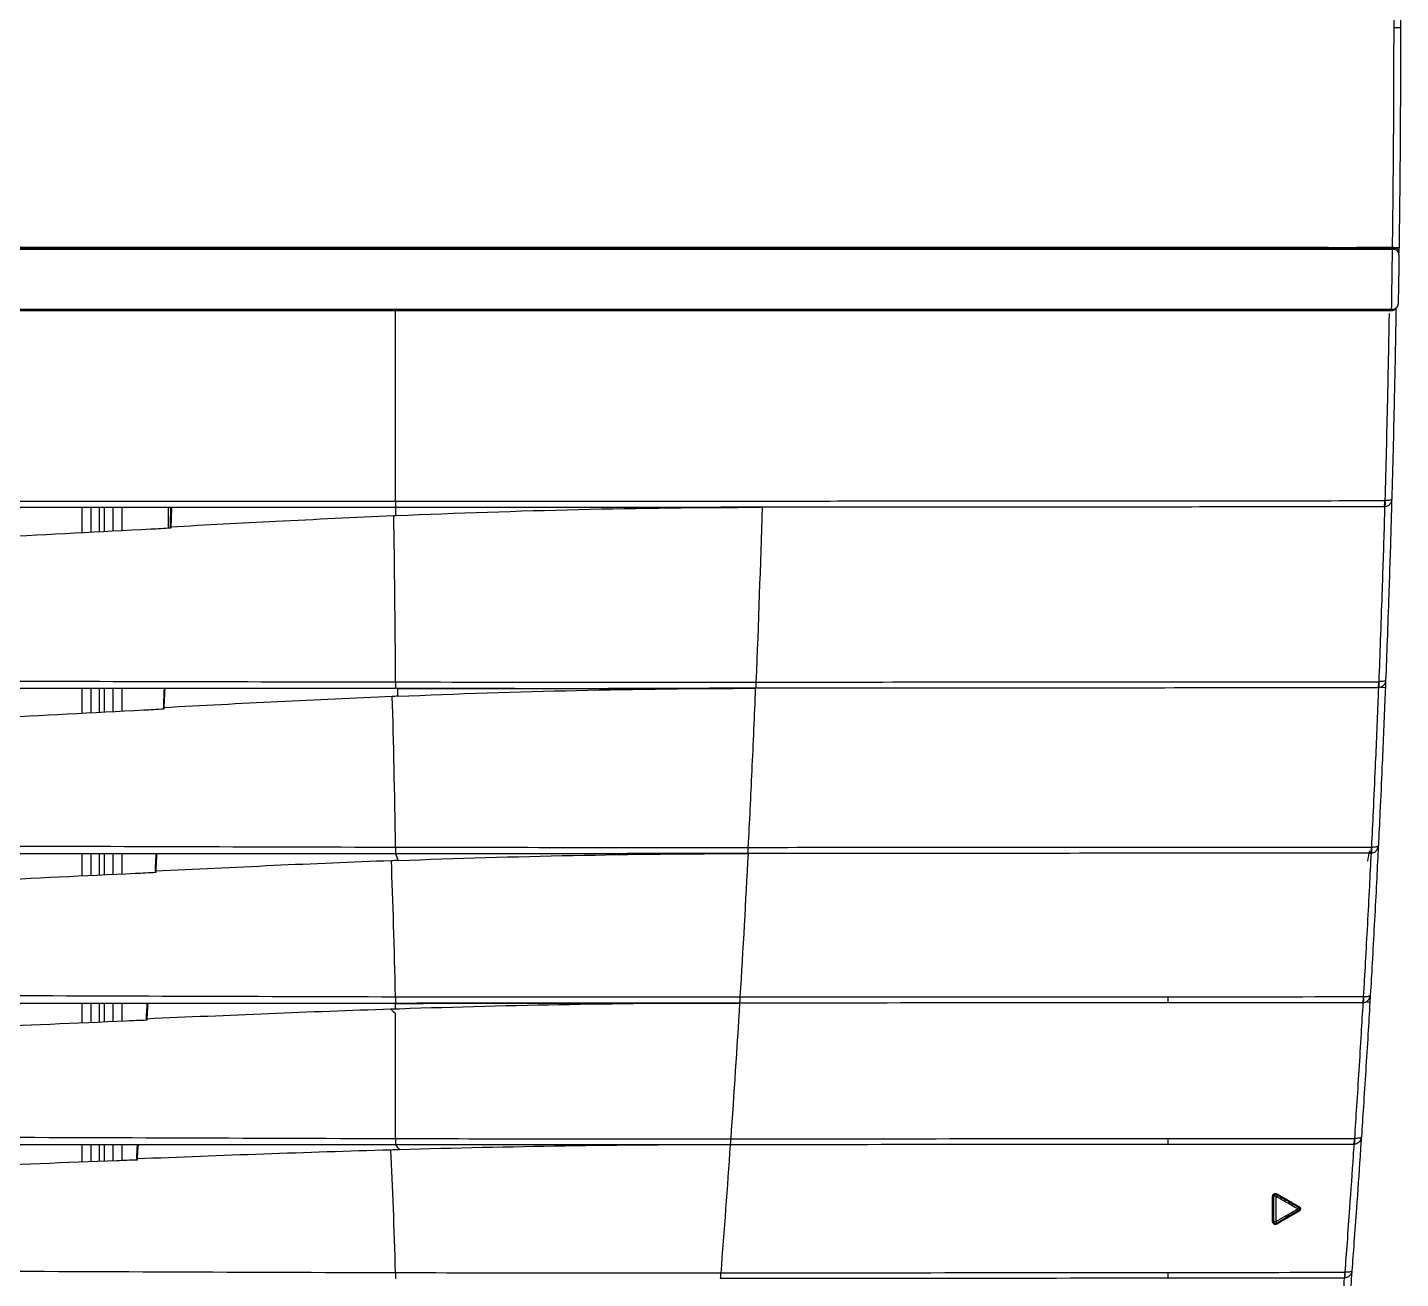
# Model space of a CAD drawing. Header units: millimetres. Extents: x 11242 to 497835, y 4200 to 105100.
# Drawn here: x 272468 to 272642.5, y 46086.5 to 46245.5 of the extents above; entities that cross this region are included whole.
import ezdxf

# ---------------------------------------------------------------- set-up
doc = ezdxf.new("R2010")
doc.units = ezdxf.units.MM
doc.header["$LTSCALE"] = 200
doc.layers.add('# LG-AIRCON', color=240, linetype='Continuous')
doc.layers.add('# 냉난방설비', color=4, linetype='Continuous')

# ---------------------------------------------------------------- blocks, each defined once
blk = doc.blocks.new('A$C7F214049')
at = {"layer": '# LG-AIRCON', "color": 0}
for p, q in [((992.45, 185.8), (992.45, 189)), ((993.57, 189), (993.57, 185.86)), ((994.68, 185.91), (994.68, 189)), ((995.28, 189), (995.28, 185.94)), ((996.39, 186), (996.39, 189)), ((997.5, 189), (997.5, 186.06)), ((1003.45, 186.36), (1003.45, 189)), ((1003.69, 187.15), (1003.71, 187.61)), ((992.45, 162.85), (992.45, 166)), ((993.57, 166), (993.57, 162.91)), ((994.68, 162.96), (994.68, 166)), ((995.28, 166), (995.28, 162.99)), ((996.39, 163.05), (996.39, 166)), ((997.5, 166), (997.5, 163.11)), ((1002.82, 164.63), (1002.79, 163.9)), ((1002.82, 164.54), (1002.8, 164.03)), ((992.45, 142.19), (992.45, 145)), ((993.57, 145), (993.57, 142.24)), ((994.68, 142.29), (994.68, 145)), ((995.28, 145), (995.28, 142.32)), ((996.39, 142.37), (996.39, 145)), ((997.5, 145), (997.5, 142.42)), ((992.45, 123.52), (992.45, 126)), ((993.57, 125.98), (993.57, 123.55)), ((994.68, 123.61), (994.68, 126)), ((995.28, 125.98), (995.28, 123.62)), ((996.39, 123.68), (996.39, 126)), ((997.5, 125.98), (997.5, 123.71)), ((1000.65, 125.13), (1000.61, 124.46)), ((1000.65, 125.03), (1000.62, 124.55)), ((992.45, 105.82), (992.45, 107.98)), ((993.57, 107.98), (993.57, 105.86)), ((994.68, 105.9), (994.68, 107.98)), ((995.28, 107.98), (995.28, 105.93)), ((996.39, 105.96), (996.39, 107.98)), ((997.5, 107.98), (997.5, 106))]:
    blk.add_line(p, q, dxfattribs=at)
for centre, start, end in [((1159.08, 221.8), 79.821, 90), ((1158.96, 214.2), 270, 280.0235)]:
    blk.add_arc(centre, 0.2, start, end, dxfattribs=at)
for centre, major_axis, ratio, start_param, end_param in [((1158.95, 221.8), (0, -0.2), 0.175267, 1.567138, 3.141593), ((1158.95, 222.08), (0.001, -0.2), 0.16971, 1.157049, 1.567157), ((1159.08, 221.8), (0, -0.2), 0.336285, 1.564715, 3.141593), ((1159.08, 221.8), (-0.035, -0.197), 0.332536, 1.624265, 3.159412), ((1158.83, 214.2), (0, -0.2), 0.173506, 0, 1.567164), ((1158.96, 214.2), (0, -0.2), 0.329321, 0, 1.564819), ((1158.96, 214.2), (0.035, -0.197), 0.323896, 6.276882, 7.790735), ((1157.88, 189.89), (0.001, -0.8), 0.169592, 6.283183, 7.842493), ((1157.91, 189.89), (-0.11, 0.792), 0.166611, 3.140872, 4.677823), ((1157.11, 166.89), (0.001, -0.8), 0.167952, 6.283183, 7.836029), ((1157.14, 166.89), (-0.1, 0.794), 0.164575, 3.140938, 4.673714), ((1156.18, 145.89), (0.001, -0.8), 0.16673, 6.283183, 7.826069), ((1156.21, 145.89), (-0.091, 0.795), 0.162642, 3.140994, 4.665722), ((1155.16, 126.88), (0.001, -0.8), 0.166002, 6.283183, 7.815063), ((1155.18, 126.89), (-0.084, 0.796), 0.161192, 3.141042, 4.656333), ((1154.03, 108.88), (0.001, -0.8), 0.163114, 6.283183, 7.801181), ((1154.05, 108.89), (-0.076, 0.796), 0.157588, 3.141097, 4.644478), ((1143.76, 101.5), (0.1, 0), 0.003787, 4.563179, 6.195918), ((1144.12, 101.48), (-0.217, -0.124), 0.984754, 3.666388, 5.75839), ((1144.12, 101.48), (-0.25, 0), 0.003712, 4.562801, 6.195918), ((1144.12, 101.48), (-0.125, -0.217), 0.127619, 1.648563, 3.053605), ((1144.28, 101.81), (-0.05, -0.0866), 0.126531, 4.792664, 6.19521), ((1146.9, 99.88), (-0.125, -0.217), 0.135854, 1.639537, 3.053507), ((1146.9, 99.88), (-0.125, 0.217), 0.127702, 3.229581, 4.629277), ((1146.9, 99.88), (0, -0.25), 0.985602, 0.541551, 2.600041), ((1147.11, 100.18), (-0.05, -0.0866), 0.134963, 4.783449, 6.195111), ((1147.12, 99.58), (0.05, -0.0866), 0.126706, 3.22957, 4.627168), ((1143.76, 98.25), (-0.1, 0), 0.022467, 3.229107, 4.860622), ((1144.12, 98.27), (-0.25, 0), 0.022167, 0.087341, 1.719412), ((1144.12, 98.27), (-0.217, 0.124), 0.98482, 0.526031, 2.615561), ((1144.12, 98.27), (0.125, -0.217), 0.117787, 0.08788, 1.477649), ((1144.28, 97.94), (0.05, -0.0866), 0.116557, 3.22946, 4.616907), ((1152.82, 91.88), (0.001, -0.8), 0.155307, 6.283184, 7.784761), ((1152.83, 91.88), (-0.064, 0.797), 0.149458, 3.141174, 4.631045)]:
    blk.add_ellipse(centre, major_axis=major_axis, ratio=ratio, start_param=start_param, end_param=end_param, dxfattribs=at)
for points, knots in [([(1159.17, 250), (1159.17, 281.75), (1158.44, 313.49), (1156.27, 361.05), (1155.37, 376.89), (1153.2, 408.53), (1151.92, 424.31), (1150.47, 440.03)], [0, 0, 0, 0, 0.5, 0.5, 0.75, 0.75, 1, 1, 1, 1]), ([(1151.35, 440), (1152.78, 424.29), (1154.04, 408.5), (1156.21, 376.87), (1157.11, 361.03), (1159.28, 313.48), (1160, 281.74), (1160, 250)], [0, 0, 0, 0, 0.25, 0.25, 0.5, 0.5, 1, 1, 1, 1]), ([(1158.98, 222.08), (1159.05, 226.73), (1159.09, 231.37), (1159.16, 240.68), (1159.17, 245.34), (1159.17, 250)], [0, 0, 0, 0, 0.499284, 0.499284, 1, 1, 1, 1]), ([(1160, 250), (1160, 245.34), (1159.98, 240.68), (1159.92, 231.34), (1159.88, 226.67), (1159.81, 222)], [0, 0, 0, 0, 0.499515, 0.499515, 1, 1, 1, 1]), ([(580, 222), (676.56, 222), (773.13, 222), (893.83, 222), (917.97, 222), (966.25, 222), (990.39, 222), (1038.62, 222), (1062.72, 222), (1098.83, 222), (1110.87, 222), (1128.91, 222), (1134.92, 222), (1146.94, 222), (1152.95, 222), (1158.95, 222)], [0, 0, 0, 0, 0.5, 0.5, 0.625, 0.625, 0.75, 0.75, 0.875, 0.875, 0.9375, 0.9375, 0.96875, 0.96875, 1, 1, 1, 1]), ([(580, 221.94), (676.62, 221.94), (773.24, 221.94), (894.01, 221.94), (918.17, 221.94), (966.48, 221.94), (990.64, 221.94), (1038.91, 221.94), (1063.04, 221.94), (1099.14, 221.94), (1111.16, 221.94), (1129.16, 221.94), (1135.15, 221.94), (1147.12, 221.94), (1153.11, 221.94), (1159.05, 221.94)], [0, 0, 0, 0, 0.5, 0.5, 0.625, 0.625, 0.75, 0.75, 0.875, 0.875, 0.9375, 0.9375, 0.96875, 0.96875, 1, 1, 1, 1]), ([(1158.98, 221.8), (1153.03, 221.8), (1147.05, 221.8), (1135.08, 221.8), (1129.09, 221.8), (1111.11, 221.8), (1099.1, 221.8), (1063.02, 221.8), (1038.89, 221.8), (990.61, 221.8), (966.46, 221.8), (918.15, 221.8), (894, 221.8), (773.23, 221.8), (676.61, 221.8), (580, 221.8)], [0, 0, 0, 0, 0.03125, 0.03125, 0.0625, 0.0625, 0.125, 0.125, 0.25, 0.25, 0.375, 0.375, 0.5, 0.5, 1, 1, 1, 1]), ([(924.79, 222.08), (944.36, 222.08), (963.93, 222.08), (1003.07, 222.08), (1022.63, 222.08), (1061.73, 222.09), (1081.25, 222.08), (1110.48, 222.08), (1120.21, 222.08), (1134.78, 222.08), (1139.63, 222.08), (1149.32, 222.07), (1154.16, 222.05), (1158.98, 222.08)], [0, 0, 0, 0, 0.25, 0.25, 0.5, 0.5, 0.75, 0.75, 0.875, 0.875, 0.9375, 0.9375, 1, 1, 1, 1]), ([(1158.97, 221.94), (1154.15, 221.91), (1149.31, 221.93), (1139.62, 221.94), (1134.77, 221.94), (1120.2, 221.94), (1110.47, 221.94), (1081.25, 221.94), (1061.72, 221.95), (1022.63, 221.94), (1003.07, 221.94), (963.93, 221.94), (944.36, 221.94), (924.79, 221.94)], [0, 0, 0, 0, 0.0625, 0.0625, 0.125, 0.125, 0.25, 0.25, 0.5, 0.5, 0.75, 0.75, 1, 1, 1, 1]), ([(1158.87, 214.2), (1158.88, 214.8), (1158.89, 215.4), (1158.91, 217), (1158.93, 218), (1158.94, 219.03), (1158.94, 219.06), (1158.95, 219.78), (1158.96, 220.48), (1158.98, 221.38), (1158.98, 221.59), (1158.98, 221.8)], [0, 0, 0, 0, 0.236906, 0.236906, 0.631659, 0.631659, 0.643094, 0.643094, 0.91768, 0.91768, 1, 1, 1, 1]), ([(1158.98, 222.08), (1159.05, 222.08), (1159.12, 222.07), (1159.26, 222.05), (1159.33, 222.03), (1159.39, 222)], [0, 0, 0, 0, 0.454586, 0.454586, 1, 1, 1, 1]), ([(1159.05, 221.94), (1159.11, 221.93), (1159.17, 221.91), (1159.25, 221.87), (1159.27, 221.86), (1159.29, 221.85)], [0, 0, 0, 0, 0.685159, 0.685159, 1, 1, 1, 1]), ([(1159.8, 221.14), (1159.8, 221.23), (1159.78, 221.33), (1159.7, 221.49), (1159.64, 221.56), (1159.51, 221.67), (1159.44, 221.71), (1159.29, 221.77), (1159.22, 221.79), (1159.15, 221.8)], [0, 0, 0, 0, 0.328038, 0.328038, 0.609579, 0.609579, 0.82718, 0.82718, 1, 1, 1, 1]), ([(1159.4, 222), (1159.47, 221.97), (1159.53, 221.93), (1159.65, 221.83), (1159.7, 221.76), (1159.78, 221.6), (1159.8, 221.5), (1159.8, 221.41)], [0, 0, 0, 0, 0.243628, 0.243628, 0.586515, 0.586515, 1, 1, 1, 1]), ([(1159.8, 221.14), (1159.79, 220.45), (1159.78, 219.76), (1159.76, 218.38), (1159.75, 217.68), (1159.72, 216.28), (1159.71, 215.57), (1159.7, 214.85)], [0, 0, 0, 0, 0.328189, 0.328189, 0.660275, 0.660275, 1, 1, 1, 1]), ([(1159.02, 214.2), (1159.1, 214.21), (1159.17, 214.23), (1159.32, 214.28), (1159.39, 214.32), (1159.53, 214.43), (1159.59, 214.5), (1159.68, 214.66), (1159.7, 214.76), (1159.7, 214.85)], [0, 0, 0, 0, 0.167998, 0.167998, 0.390963, 0.390963, 0.674699, 0.674699, 1, 1, 1, 1]), ([(580, 214.2), (676.59, 214.2), (773.19, 214.2), (893.93, 214.2), (918.08, 214.2), (966.38, 214.2), (990.53, 214.2), (1038.79, 214.2), (1062.92, 214.2), (1098.99, 214.2), (1111, 214.2), (1128.98, 214.2), (1134.97, 214.2), (1146.93, 214.2), (1152.91, 214.2), (1158.87, 214.2)], [0, 0, 0, 0, 0.5, 0.5, 0.625, 0.625, 0.75, 0.75, 0.875, 0.875, 0.9375, 0.9375, 0.96875, 0.96875, 1, 1, 1, 1]), ([(1158.83, 214), (1152.88, 214), (1146.9, 214), (1134.94, 214), (1128.95, 214), (1110.97, 214), (1098.96, 214), (1062.89, 214), (1038.76, 214), (990.5, 214), (966.35, 214), (918.06, 214), (893.91, 214), (773.18, 214), (676.59, 214), (580, 214)], [0, 0, 0, 0, 0.03125, 0.03125, 0.0625, 0.0625, 0.125, 0.125, 0.25, 0.25, 0.375, 0.375, 0.5, 0.5, 1, 1, 1, 1]), ([(985.52, 214), (978.88, 214), (967.31, 214), (952.49, 214), (942.75, 214), (937.95, 214), (936.39, 214)], [0, 0, 0, 0, 0.405148, 0.706844, 0.905122, 1, 1, 1, 1]), ([(1158.05, 189.88), (1158.05, 189.88), (1158.05, 189.88), (1158.11, 192.01), (1158.17, 194.14), (1158.27, 198.39), (1158.32, 200.52), (1158.44, 205.84), (1158.5, 209.03), (1158.57, 212.7), (1158.58, 213.18), (1158.59, 213.67)], [0, 0, 0, 0, 0.000198, 0.000198, 0.268491, 0.268491, 0.536776, 0.536776, 0.939193, 0.939193, 1, 1, 1, 1]), ([(1159.42, 214.09), (1159.41, 213.46), (1159.4, 212.83), (1159.33, 209.01), (1159.27, 205.82), (1159.15, 200.5), (1159.1, 198.38), (1159, 194.19), (1158.94, 192.12), (1158.88, 190.06)], [0, 0, 0, 0, 0.078281, 0.078281, 0.476719, 0.476719, 0.742339, 0.742339, 1, 1, 1, 1]), ([(1159.39, 214.37), (1159.35, 214.28), (1159.29, 214.19), (1159.14, 214.07), (1159.07, 214.03), (1158.99, 213.99), (1158.98, 213.99), (1158.98, 213.99)], [0, 0, 0, 0, 0.588645, 0.588645, 0.979627, 0.979627, 1, 1, 1, 1]), ([(923.8, 189.8), (941.89, 189.8), (959.98, 189.8), (996.14, 189.8), (1014.22, 189.8), (1032.29, 189.8)], [0, 0, 0, 0, 0.5, 0.5, 1, 1, 1, 1]), ([(1032.29, 189), (1014.22, 189), (996.14, 189), (959.98, 189), (941.89, 189), (923.8, 189)], [0, 0, 0, 0, 0.5, 0.5, 1, 1, 1, 1]), ([(1003.71, 187.61), (1003.71, 187.66), (1003.71, 187.71), (1003.72, 188.08), (1003.74, 188.41), (1003.75, 188.83), (1003.75, 188.91), (1003.75, 189)], [0, 0, 0, 0, 0.105618, 0.105618, 0.816744, 0.816744, 1, 1, 1, 1]), ([(1032.29, 189.8), (1032.29, 189.71), (1032.29, 189.53), (1032.29, 189.27), (1032.29, 189.05), (1032.29, 189.02), (1032.29, 189)], [0, 0, 0, 0, 0.200582, 0.434189, 0.700711, 1, 1, 1, 1]), ([(1157.89, 189.09), (1147.51, 189.08), (1137.08, 189.07), (1116.19, 189.06), (1105.73, 189.05), (1074.31, 189.03), (1053.31, 189.01), (1032.29, 189)], [0, 0, 0, 0, 0.25, 0.25, 0.5, 0.5, 1, 1, 1, 1]), ([(1063.9, 189.82), (1074.39, 189.82), (1084.86, 189.83), (1099.34, 189.84), (1103.37, 189.84), (1107.39, 189.84)], [0, 0, 0, 0, 0.722222, 0.722222, 1, 1, 1, 1]), ([(1107.39, 189.84), (1113.84, 189.85), (1120.29, 189.85), (1137.19, 189.86), (1147.63, 189.87), (1158.02, 189.88)], [0, 0, 0, 0, 0.381284, 0.381284, 1, 1, 1, 1]), ([(1157.27, 166.87), (1157.34, 168.63), (1157.41, 170.39), (1157.54, 174.11), (1157.61, 176.07), (1157.78, 180.95), (1157.87, 183.89), (1157.98, 187.57), (1158, 188.33), (1158.02, 189.09), (1158.02, 189.09), (1158.02, 189.1)], [0, 0, 0, 0, 0.237428, 0.237428, 0.501258, 0.501258, 0.897133, 0.897133, 0.999576, 0.999576, 1, 1, 1, 1]), ([(1158.88, 190.06), (1158.88, 190.06), (1158.88, 190.05), (1158.88, 189.97), (1158.87, 189.89), (1158.82, 189.73), (1158.79, 189.66), (1158.69, 189.49), (1158.61, 189.39), (1158.45, 189.26), (1158.38, 189.21), (1158.21, 189.14), (1158.12, 189.11), (1158.02, 189.1)], [0, 0, 0, 0, 0.004581, 0.004581, 0.182241, 0.182241, 0.349923, 0.349923, 0.612891, 0.612891, 0.797504, 0.797504, 1, 1, 1, 1]), ([(1158.88, 190.06), (1158.88, 190.06), (1158.88, 190.06), (1158.88, 190.04), (1158.87, 190.02), (1158.83, 189.99), (1158.8, 189.98), (1158.71, 189.95), (1158.63, 189.93), (1158.47, 189.9), (1158.4, 189.9), (1158.23, 189.88), (1158.14, 189.88), (1158.05, 189.88)], [0, 0, 0, 0, 0.004581, 0.004581, 0.18224, 0.18224, 0.349922, 0.349922, 0.61289, 0.61289, 0.797504, 0.797504, 1, 1, 1, 1]), ([(1158.85, 189.09), (1158.85, 189.09), (1158.85, 189.09), (1158.83, 188.3), (1158.81, 187.51), (1158.7, 183.8), (1158.61, 180.88), (1158.44, 176.01), (1158.37, 174.06), (1158.24, 170.42), (1158.18, 168.74), (1158.11, 167.05)], [0, 0, 0, 0, 0.000003, 0.000003, 0.107608, 0.107608, 0.505291, 0.505291, 0.770328, 0.770328, 1, 1, 1, 1]), ([(1158.88, 190.06), (1158.87, 189.95), (1158.87, 189.84), (1158.87, 189.67), (1158.86, 189.59), (1158.86, 189.47), (1158.86, 189.43), (1158.86, 189.35), (1158.86, 189.31), (1158.86, 189.26), (1158.85, 189.24), (1158.85, 189.2), (1158.85, 189.19), (1158.85, 189.16), (1158.85, 189.16), (1158.85, 189.14), (1158.85, 189.13), (1158.85, 189.12), (1158.85, 189.12), (1158.85, 189.11), (1158.85, 189.11), (1158.85, 189.1), (1158.85, 189.1), (1158.85, 189.1), (1158.85, 189.1), (1158.85, 189.09), (1158.85, 189.09), (1158.85, 189.09), (1158.85, 189.09), (1158.85, 189.09), (1158.85, 189.09), (1158.85, 189.09), (1158.85, 189.09), (1158.85, 189.09), (1158.85, 189.09), (1158.85, 189.09), (1158.85, 189.09), (1158.85, 189.09), (1158.85, 189.09), (1158.85, 189.09), (1158.85, 189.09), (1158.85, 189.09), (1158.85, 189.09), (1158.85, 189.09)], [0, 0, 0, 0, 0.331373, 0.331373, 0.552824, 0.552824, 0.700821, 0.700821, 0.799739, 0.799739, 0.865865, 0.865865, 0.910081, 0.910081, 0.939655, 0.939655, 0.959446, 0.959446, 0.972697, 0.972697, 0.981578, 0.981578, 0.987537, 0.987537, 0.991542, 0.991542, 0.994241, 0.994241, 0.996065, 0.996065, 0.997305, 0.997305, 0.998154, 0.998154, 0.998742, 0.998742, 0.999339, 0.999339, 0.99959, 0.99959, 0.999847, 0.999847, 1, 1, 1, 1]), ([(1003.69, 186.37), (1003.69, 186.38), (1003.69, 186.38), (1003.69, 186.49), (1003.69, 186.6), (1003.69, 186.8), (1003.69, 186.89), (1003.69, 187.04), (1003.69, 187.11), (1003.69, 187.15)], [0, 0, 0, 0, 0.008299, 0.008299, 0.338366, 0.338366, 0.669206, 0.669206, 1, 1, 1, 1]), ([(1003.74, 186.56), (1008.19, 186.8), (1012.64, 187.04), (1022.08, 187.52), (1027.07, 187.76), (1032.07, 187.97)], [0, 0, 0, 0, 0.47145, 0.47145, 1, 1, 1, 1]), ([(1003.75, 186.38), (1002.89, 186.33), (995.58, 185.94), (981.83, 185.21), (962.47, 184.31), (943.05, 183.67), (930.08, 183.5), (923.59, 183.5)], [0, 0, 0, 0, 0.032047, 0.274035, 0.516024, 0.758012, 1, 1, 1, 1]), ([(1032.29, 166), (1014.07, 166), (995.83, 166), (959.36, 166), (941.12, 166), (922.88, 166)], [0, 0, 0, 0, 0.5, 0.5, 1, 1, 1, 1]), ([(922.92, 167.02), (941.16, 167.02), (959.39, 167), (995.85, 166.92), (1014.08, 166.87), (1032.29, 166.84)], [0, 0, 0, 0, 0.5, 0.5, 1, 1, 1, 1]), ([(1002.88, 166), (1002.88, 165.95), (1002.88, 165.91), (1002.87, 165.64), (1002.86, 165.42), (1002.84, 164.98), (1002.83, 164.76), (1002.82, 164.54)], [0, 0, 0, 0, 0.096424, 0.096424, 0.548292, 0.548292, 1, 1, 1, 1]), ([(1032.29, 166.84), (1032.29, 166.75), (1032.29, 166.56), (1032.29, 166.29), (1032.29, 166.05), (1032.29, 166.02), (1032.29, 166)], [0, 0, 0, 0, 0.201469, 0.435378, 0.701607, 1, 1, 1, 1]), ([(1032.52, 166), (1037.44, 166), (1047.42, 166.01), (1062.6, 166.02), (1072.85, 166.03), (1078.05, 166.03)], [0, 0, 0, 0, 0.323657, 0.656978, 1, 1, 1, 1]), ([(1077.12, 145.82), (1077.29, 149.06), (1077.62, 155.8), (1077.91, 162.54), (1078.05, 166.03)], [0, 0, 0, 0, 0.480537, 1, 1, 1, 1]), ([(1078.09, 166.82), (1078.09, 166.69), (1078.08, 166.43), (1078.06, 166.1), (1078.06, 166.06), (1078.05, 166.03)], [0, 0, 0, 0, 0.313258, 0.646434, 1, 1, 1, 1]), ([(1157.11, 166.09), (1144.03, 166.08), (1130.86, 166.07), (1104.49, 166.05), (1091.28, 166.04), (1078.05, 166.03)], [0, 0, 0, 0, 0.5, 0.5, 1, 1, 1, 1]), ([(1078.09, 166.82), (1091.33, 166.83), (1104.56, 166.84), (1130.96, 166.86), (1144.14, 166.86), (1157.25, 166.87)], [0, 0, 0, 0, 0.5, 0.5, 1, 1, 1, 1]), ([(1156.34, 145.86), (1156.41, 147.37), (1156.49, 148.87), (1156.64, 152.26), (1156.73, 154.14), (1156.94, 158.85), (1157.06, 161.67), (1157.19, 165.02), (1157.21, 165.56), (1157.23, 166.09)], [0, 0, 0, 0, 0.222879, 0.222879, 0.501857, 0.501857, 0.920491, 0.920491, 1, 1, 1, 1]), ([(1158.07, 166.09), (1158.04, 165.52), (1158.02, 164.95), (1157.89, 161.58), (1157.77, 158.77), (1157.56, 154.08), (1157.48, 152.21), (1157.32, 148.9), (1157.25, 147.47), (1157.18, 146.04)], [0, 0, 0, 0, 0.085152, 0.085152, 0.5056, 0.5056, 0.785788, 0.785788, 1, 1, 1, 1]), ([(1158.11, 167.05), (1158.11, 167.05), (1158.11, 167.04), (1158.11, 166.96), (1158.09, 166.88), (1158.05, 166.72), (1158.01, 166.65), (1157.91, 166.48), (1157.83, 166.38), (1157.67, 166.25), (1157.59, 166.2), (1157.43, 166.13), (1157.33, 166.11), (1157.24, 166.09)], [0, 0, 0, 0, 0.004577, 0.004577, 0.182726, 0.182726, 0.350796, 0.350796, 0.613047, 0.613047, 0.797661, 0.797661, 1, 1, 1, 1]), ([(1158.11, 167.05), (1158.11, 167.05), (1158.11, 167.05), (1158.11, 167.03), (1158.1, 167.01), (1158.06, 166.98), (1158.03, 166.97), (1157.93, 166.93), (1157.85, 166.92), (1157.7, 166.89), (1157.62, 166.89), (1157.46, 166.88), (1157.37, 166.87), (1157.27, 166.87)], [0, 0, 0, 0, 0.004577, 0.004577, 0.182724, 0.182724, 0.350793, 0.350793, 0.613048, 0.613048, 0.797663, 0.797663, 1, 1, 1, 1]), ([(1002.8, 164.03), (1002.8, 163.99), (1002.79, 163.93), (1002.79, 163.79), (1002.79, 163.71), (1002.79, 163.54), (1002.79, 163.46), (1002.79, 163.38)], [0, 0, 0, 0, 0.349868, 0.349868, 0.699793, 0.699793, 1, 1, 1, 1]), ([(1002.85, 163.38), (1002, 163.33), (994.68, 162.94), (980.92, 162.21), (961.53, 161.31), (942.1, 160.67), (929.12, 160.5), (922.62, 160.5)], [0, 0, 0, 0, 0.032102, 0.274077, 0.516051, 0.758026, 1, 1, 1, 1]), ([(1032.29, 145), (1013.89, 145), (995.48, 145), (958.65, 145), (940.23, 145), (921.81, 145)], [0, 0, 0, 0, 0.5, 0.5, 1, 1, 1, 1]), ([(921.87, 146.1), (940.28, 146.1), (958.69, 146.06), (995.5, 145.96), (1013.9, 145.89), (1032.29, 145.85)], [0, 0, 0, 0, 0.5, 0.5, 1, 1, 1, 1]), ([(1001.85, 145), (1001.84, 144.83), (1001.83, 144.66), (1001.81, 144.26), (1001.79, 144.02), (1001.78, 143.79)], [0, 0, 0, 0, 0.416719, 0.416719, 1, 1, 1, 1]), ([(1032.29, 145.85), (1032.29, 145.76), (1032.29, 145.57), (1032.29, 145.29), (1032.29, 145.05), (1032.29, 145.02), (1032.29, 145)], [0, 0, 0, 0, 0.201625, 0.435584, 0.701762, 1, 1, 1, 1]), ([(1077.08, 145.03), (1077.08, 145.05), (1077.09, 145.1), (1077.1, 145.42), (1077.12, 145.69), (1077.12, 145.82)], [0, 0, 0, 0, 0.347257, 0.680379, 1, 1, 1, 1]), ([(1156.18, 145.09), (1143.08, 145.08), (1129.91, 145.07), (1103.53, 145.05), (1090.31, 145.04), (1077.08, 145.03)], [0, 0, 0, 0, 0.5, 0.5, 1, 1, 1, 1]), ([(1077.12, 145.82), (1090.37, 145.83), (1103.6, 145.83), (1130.02, 145.85), (1143.2, 145.85), (1156.32, 145.86)], [0, 0, 0, 0, 0.5, 0.5, 1, 1, 1, 1]), ([(1155.31, 126.85), (1155.4, 128.29), (1155.48, 129.72), (1155.65, 132.78), (1155.74, 134.4), (1155.91, 137.65), (1156, 139.27), (1156.15, 142.29), (1156.22, 143.69), (1156.29, 145.09)], [0, 0, 0, 0, 0.23561, 0.23561, 0.502531, 0.502531, 0.769333, 0.769333, 1, 1, 1, 1]), ([(1157.13, 145.09), (1157.13, 145.09), (1157.13, 145.09), (1157.06, 143.66), (1156.99, 142.22), (1156.83, 139.18), (1156.75, 137.57), (1156.57, 134.34), (1156.48, 132.72), (1156.32, 129.75), (1156.24, 128.39), (1156.16, 127.03)], [0, 0, 0, 0, 0.000003, 0.000003, 0.2381, 0.2381, 0.505996, 0.505996, 0.774012, 0.774012, 1, 1, 1, 1]), ([(1156.3, 145.09), (1156.39, 145.1), (1156.49, 145.13), (1156.66, 145.2), (1156.73, 145.24), (1156.9, 145.37), (1156.98, 145.47), (1157.08, 145.64), (1157.11, 145.71), (1157.16, 145.86), (1157.18, 145.95), (1157.18, 146.03), (1157.18, 146.03), (1157.18, 146.04)], [0, 0, 0, 0, 0.202534, 0.202534, 0.387539, 0.387539, 0.649336, 0.649336, 0.817337, 0.817337, 0.995424, 0.995424, 1, 1, 1, 1]), ([(1156.34, 145.86), (1156.43, 145.86), (1156.53, 145.87), (1156.69, 145.87), (1156.77, 145.88), (1156.92, 145.9), (1157, 145.92), (1157.1, 145.95), (1157.13, 145.97), (1157.17, 146), (1157.18, 146.02), (1157.18, 146.04), (1157.18, 146.04), (1157.18, 146.04)], [0, 0, 0, 0, 0.202532, 0.202532, 0.387538, 0.387538, 0.649339, 0.649339, 0.81734, 0.81734, 0.995424, 0.995424, 1, 1, 1, 1]), ([(1001.75, 143.27), (1001.75, 143.23), (1001.75, 143.17), (1001.74, 143.03), (1001.74, 142.95), (1001.74, 142.79), (1001.74, 142.7), (1001.74, 142.61)], [0, 0, 0, 0, 0.346969, 0.346969, 0.69399, 0.69399, 1, 1, 1, 1]), ([(1001.81, 142.62), (1000.96, 142.57), (993.63, 142.22), (979.85, 141.56), (960.45, 140.74), (941.01, 140.16), (928.01, 140), (921.52, 140)], [0, 0, 0, 0, 0.032065, 0.274049, 0.516032, 0.758016, 1, 1, 1, 1]), ([(1032.29, 126), (1013.7, 126), (995.09, 126), (957.87, 126), (939.25, 126), (920.63, 126)], [0, 0, 0, 0, 0.5, 0.5, 1, 1, 1, 1]), ([(920.71, 127.11), (939.31, 127.11), (957.91, 127.07), (995.11, 126.96), (1013.71, 126.89), (1032.29, 126.84)], [0, 0, 0, 0, 0.5, 0.5, 1, 1, 1, 1]), ([(1000.71, 126), (1000.7, 125.86), (1000.69, 125.71), (1000.67, 125.39), (1000.66, 125.21), (1000.65, 125.03)], [0, 0, 0, 0, 0.44253, 0.44253, 1, 1, 1, 1]), ([(1000.8, 126), (1000.8, 126), (1000.8, 126), (1000.76, 125.34), (1000.72, 124.67), (1000.68, 124.01)], [0, 0, 0, 0, 0.000122, 0.000122, 1, 1, 1, 1]), ([(1032.29, 126.84), (1032.29, 126.76), (1032.29, 126.57), (1032.29, 126.29), (1032.29, 126.05), (1032.29, 126.02), (1032.29, 126)], [0, 0, 0, 0, 0.201409, 0.435293, 0.701542, 1, 1, 1, 1]), ([(1032.29, 126), (1037.01, 126), (1046.58, 126.01), (1061.09, 126.02), (1070.85, 126.03), (1075.79, 126.03)], [0, 0, 0, 0, 0.325719, 0.65904, 1, 1, 1, 1]), ([(1076.06, 126.81), (1076.05, 126.68), (1076.04, 126.41), (1076.01, 126.1), (1076.01, 126.05), (1076.01, 126.03)], [0, 0, 0, 0, 0.321218, 0.654292, 1, 1, 1, 1]), ([(1130.49, 126.11), (1130.49, 126.14), (1130.49, 126.19), (1130.49, 126.3), (1130.49, 126.37), (1130.49, 126.53), (1130.49, 126.61), (1130.49, 126.75), (1130.49, 126.79), (1130.49, 126.84)], [0, 0, 0, 0, 0.286221, 0.286221, 0.571234, 0.571234, 0.853733, 0.853733, 1, 1, 1, 1]), ([(1154.18, 108.84), (1154.27, 110.19), (1154.36, 111.54), (1154.55, 114.44), (1154.65, 115.98), (1154.84, 119.07), (1154.93, 120.61), (1155.1, 123.46), (1155.18, 124.78), (1155.26, 126.09)], [0, 0, 0, 0, 0.234809, 0.234809, 0.503083, 0.503083, 0.771219, 0.771219, 1, 1, 1, 1]), ([(1156.1, 126.09), (1156.1, 126.09), (1156.1, 126.09), (1156.02, 124.74), (1155.94, 123.4), (1155.77, 120.52), (1155.67, 118.99), (1155.48, 115.92), (1155.38, 114.39), (1155.2, 111.57), (1155.11, 110.3), (1155.03, 109.02)], [0, 0, 0, 0, 0.000002, 0.000002, 0.236795, 0.236795, 0.505989, 0.505989, 0.775323, 0.775323, 1, 1, 1, 1]), ([(1155.27, 126.09), (1155.36, 126.1), (1155.46, 126.12), (1155.62, 126.19), (1155.7, 126.24), (1155.87, 126.37), (1155.95, 126.46), (1156.05, 126.63), (1156.09, 126.7), (1156.14, 126.86), (1156.15, 126.94), (1156.16, 127.02), (1156.16, 127.02), (1156.16, 127.03)], [0, 0, 0, 0, 0.202953, 0.202953, 0.388561, 0.388561, 0.650171, 0.650171, 0.817787, 0.817787, 0.995423, 0.995423, 1, 1, 1, 1]), ([(1155.31, 126.85), (1155.41, 126.85), (1155.5, 126.85), (1155.67, 126.86), (1155.74, 126.87), (1155.9, 126.89), (1155.98, 126.91), (1156.07, 126.94), (1156.1, 126.96), (1156.15, 126.99), (1156.16, 127.01), (1156.16, 127.03), (1156.16, 127.03), (1156.16, 127.03)], [0, 0, 0, 0, 0.20295, 0.20295, 0.388559, 0.388559, 0.650174, 0.650174, 0.81779, 0.81779, 0.995423, 0.995423, 1, 1, 1, 1]), ([(1156.15, 127.03), (1156.14, 126.85), (1156.13, 126.67), (1156.11, 126.36), (1156.11, 126.22), (1156.1, 126.09), (1156.1, 126.09), (1156.1, 126.09)], [0, 0, 0, 0, 0.569674, 0.569674, 0.999955, 0.999955, 1, 1, 1, 1]), ([(1000.62, 124.55), (1000.61, 124.51), (1000.61, 124.46), (1000.61, 124.33), (1000.61, 124.25), (1000.61, 124.08), (1000.61, 123.98), (1000.61, 123.87), (1000.61, 123.86), (1000.61, 123.85)], [0, 0, 0, 0, 0.322849, 0.322849, 0.645744, 0.645744, 0.967906, 0.967906, 1, 1, 1, 1]), ([(1032.29, 108.82), (1032.29, 110.34), (1032.29, 113.26), (1032.29, 117.43), (1032.29, 121.21), (1032.29, 123.57), (1032.29, 124.69)], [0, 0, 0, 0, 0.282848, 0.544238, 0.783422, 1, 1, 1, 1]), ([(1000.68, 123.85), (999.82, 123.82), (992.49, 123.5), (978.7, 122.9), (959.28, 122.17), (939.82, 121.64), (926.83, 121.5), (920.33, 121.5)], [0, 0, 0, 0, 0.032064, 0.274048, 0.516032, 0.758016, 1, 1, 1, 1]), ([(919.43, 109.12), (938.24, 109.12), (957.06, 109.08), (994.69, 108.95), (1013.5, 108.88), (1032.29, 108.82)], [0, 0, 0, 0, 0.5, 0.5, 1, 1, 1, 1]), ([(1032.29, 108.82), (1032.29, 108.74), (1032.29, 108.55), (1032.29, 108.28), (1032.29, 108.05), (1032.29, 108.02), (1032.29, 108)], [0, 0, 0, 0, 0.200901, 0.434614, 0.701031, 1, 1, 1, 1]), ([(1074.88, 108.79), (1074.87, 108.66), (1074.85, 108.39), (1074.83, 108.09), (1074.83, 108.05), (1074.82, 108.03)], [0, 0, 0, 0, 0.326096, 0.659138, 1, 1, 1, 1]), ([(1130.49, 108.11), (1130.49, 108.14), (1130.49, 108.19), (1130.49, 108.3), (1130.49, 108.37), (1130.49, 108.53), (1130.49, 108.61), (1130.49, 108.74), (1130.49, 108.78), (1130.49, 108.82)], [0, 0, 0, 0, 0.290629, 0.290629, 0.580005, 0.580005, 0.866777, 0.866777, 1, 1, 1, 1]), ([(1155.03, 109.02), (1155.03, 109.02), (1155.03, 109.01), (1155.02, 108.93), (1155, 108.85), (1154.95, 108.69), (1154.92, 108.62), (1154.81, 108.45), (1154.73, 108.36), (1154.56, 108.23), (1154.49, 108.19), (1154.32, 108.12), (1154.22, 108.1), (1154.12, 108.09)], [0, 0, 0, 0, 0.004573, 0.004573, 0.182489, 0.182489, 0.350305, 0.350305, 0.61092, 0.61092, 0.796953, 0.796953, 1, 1, 1, 1]), ([(1155.03, 109.02), (1155.03, 109.02), (1155.03, 109.02), (1155.03, 109), (1155.01, 108.98), (1154.97, 108.94), (1154.94, 108.93), (1154.85, 108.89), (1154.77, 108.88), (1154.61, 108.86), (1154.53, 108.85), (1154.37, 108.84), (1154.27, 108.84), (1154.18, 108.84)], [0, 0, 0, 0, 0.004573, 0.004573, 0.182486, 0.182486, 0.350302, 0.350302, 0.610923, 0.610923, 0.796956, 0.796956, 1, 1, 1, 1]), ([(1155.02, 109.02), (1155.01, 108.86), (1155, 108.71), (1154.98, 108.4), (1154.97, 108.24), (1154.96, 108.09)], [0, 0, 0, 0, 0.50205, 0.50205, 1, 1, 1, 1]), ([(1032.29, 108), (1013.5, 108), (994.69, 108), (957.06, 108), (938.24, 108), (919.43, 108)], [0, 0, 0, 0, 0.5, 0.5, 1, 1, 1, 1]), ([(999.38, 106.85), (999.37, 106.82), (999.37, 106.77), (999.37, 106.64), (999.37, 106.57), (999.36, 106.4), (999.36, 106.3), (999.36, 106.17), (999.36, 106.13), (999.37, 106.09)], [0, 0, 0, 0, 0.295747, 0.295747, 0.591536, 0.591536, 0.886644, 0.886644, 1, 1, 1, 1]), ([(999.46, 108), (999.46, 107.95), (999.45, 107.9), (999.44, 107.66), (999.42, 107.47), (999.41, 107.28)], [0, 0, 0, 0, 0.215885, 0.215885, 1, 1, 1, 1]), ([(999.57, 108.01), (999.57, 108), (999.57, 108), (999.52, 107.41), (999.48, 106.82), (999.43, 106.23)], [0, 0, 0, 0, 0.003367, 0.003367, 1, 1, 1, 1]), ([(1074.82, 108.03), (1062.33, 108.02), (1048.15, 108.01), (1033.95, 108), (1032.29, 108)], [0, 0, 0, 0, 0.882877, 1, 1, 1, 1]), ([(1152.96, 91.83), (1153.05, 93.08), (1153.15, 94.33), (1153.35, 97.06), (1153.45, 98.54), (1153.72, 102.24), (1153.87, 104.45), (1154.05, 107.14), (1154.08, 107.61), (1154.12, 108.09), (1154.12, 108.09), (1154.12, 108.09)], [0, 0, 0, 0, 0.231173, 0.231173, 0.503648, 0.503648, 0.912609, 0.912609, 0.999768, 0.999768, 1, 1, 1, 1]), ([(1154.96, 108.08), (1154.96, 108.08), (1154.96, 108.08), (1154.92, 107.57), (1154.89, 107.06), (1154.71, 104.36), (1154.55, 102.15), (1154.29, 98.49), (1154.19, 97.02), (1153.99, 94.37), (1153.9, 93.19), (1153.81, 92.01)], [0, 0, 0, 0, 0.000003, 0.000003, 0.09538, 0.09538, 0.505942, 0.505942, 0.779485, 0.779485, 1, 1, 1, 1]), ([(999.44, 106.09), (998.58, 106.06), (991.24, 105.78), (977.44, 105.24), (958.01, 104.59), (938.54, 104.12), (925.54, 104), (919.03, 104)], [0, 0, 0, 0, 0.032091, 0.274084, 0.516078, 0.758071, 1, 1, 1, 1]), ([(1143.75, 101.5), (1143.75, 101.54), (1143.75, 101.58), (1143.78, 101.66), (1143.8, 101.69), (1143.85, 101.75), (1143.88, 101.78), (1143.95, 101.82), (1143.99, 101.84), (1144.06, 101.86), (1144.1, 101.86), (1144.18, 101.85), (1144.22, 101.84), (1144.26, 101.82), (1144.26, 101.81), (1144.27, 101.81)], [0, 0, 0, 0, 0.164324, 0.164324, 0.328649, 0.328649, 0.493199, 0.493199, 0.656545, 0.656545, 0.817673, 0.817673, 0.976616, 0.976616, 1, 1, 1, 1]), ([(1143.75, 98.25), (1143.75, 98.93), (1143.75, 99.6), (1143.75, 100.68), (1143.75, 101.09), (1143.75, 101.5)], [0, 0, 0, 0, 0.62209, 0.62209, 1, 1, 1, 1]), ([(1144.23, 101.73), (1144.23, 101.73), (1144.22, 101.73), (1144.2, 101.74), (1144.17, 101.75), (1144.11, 101.76), (1144.09, 101.76), (1144.03, 101.75), (1144, 101.73), (1143.96, 101.7), (1143.93, 101.68), (1143.9, 101.64), (1143.89, 101.61), (1143.87, 101.56), (1143.86, 101.53), (1143.86, 101.5)], [0, 0, 0, 0, 0.023208, 0.023208, 0.180984, 0.180984, 0.341259, 0.341259, 0.50442, 0.50442, 0.669501, 0.669501, 0.834777, 0.834777, 1, 1, 1, 1]), ([(1143.86, 101.5), (1143.86, 101.09), (1143.86, 100.68), (1143.86, 99.6), (1143.86, 98.93), (1143.86, 98.25)], [0, 0, 0, 0, 0.37791, 0.37791, 1, 1, 1, 1]), ([(1143.87, 101.48), (1143.87, 101.48), (1143.87, 101.48), (1143.87, 101.49), (1143.86, 101.5), (1143.86, 101.5)], [0, 0, 0, 0, 0.404526, 0.404526, 1, 1, 1, 1]), ([(1143.87, 98.27), (1143.87, 98.8), (1143.87, 99.33), (1143.87, 100.4), (1143.87, 100.94), (1143.87, 101.48)], [0, 0, 0, 0, 0.494668, 0.494668, 1, 1, 1, 1]), ([(1144.16, 101.48), (1144.16, 100.94), (1144.16, 100.4), (1144.16, 99.33), (1144.16, 98.8), (1144.16, 98.27)], [0, 0, 0, 0, 0.505333, 0.505333, 1, 1, 1, 1]), ([(1146.94, 99.87), (1146.47, 100.15), (1146, 100.42), (1145.07, 100.95), (1144.61, 101.22), (1144.16, 101.48)], [0, 0, 0, 0, 0.508641, 0.508641, 1, 1, 1, 1]), ([(1147.06, 100.09), (1146.59, 100.36), (1146.12, 100.64), (1145.18, 101.18), (1144.7, 101.45), (1144.23, 101.73)], [0, 0, 0, 0, 0.500005, 0.500005, 1, 1, 1, 1]), ([(1144.23, 101.73), (1144.24, 101.72), (1144.24, 101.71), (1144.25, 101.7), (1144.25, 101.7), (1144.25, 101.69)], [0, 0, 0, 0, 0.750812, 0.750812, 1, 1, 1, 1]), ([(1144.25, 101.69), (1144.7, 101.43), (1145.16, 101.17), (1146.09, 100.63), (1146.56, 100.36), (1147.03, 100.09)], [0, 0, 0, 0, 0.491357, 0.491357, 1, 1, 1, 1]), ([(1144.27, 101.81), (1144.74, 101.54), (1145.21, 101.27), (1146.16, 100.72), (1146.63, 100.45), (1147.1, 100.18)], [0, 0, 0, 0, 0.499995, 0.499995, 1, 1, 1, 1]), ([(1144.16, 98.27), (1144.55, 98.49), (1144.94, 98.72), (1145.87, 99.26), (1146.4, 99.57), (1146.94, 99.87)], [0, 0, 0, 0, 0.423739, 0.423739, 1, 1, 1, 1]), ([(1144.23, 98.03), (1144.7, 98.3), (1145.18, 98.57), (1146.12, 99.12), (1146.59, 99.39), (1147.06, 99.66)], [0, 0, 0, 0, 0.500007, 0.500007, 1, 1, 1, 1]), ([(1147.03, 99.66), (1146.77, 99.51), (1146.51, 99.37), (1145.98, 99.06), (1145.7, 98.9), (1145.03, 98.51), (1144.64, 98.29), (1144.25, 98.06)], [0, 0, 0, 0, 0.277579, 0.277579, 0.57626, 0.57626, 1, 1, 1, 1]), ([(1147.1, 99.58), (1146.63, 99.31), (1146.16, 99.03), (1145.21, 98.49), (1144.74, 98.22), (1144.27, 97.94)], [0, 0, 0, 0, 0.499993, 0.499993, 1, 1, 1, 1]), ([(1147.03, 100.09), (1147.04, 100.09), (1147.05, 100.09), (1147.06, 100.09), (1147.06, 100.09), (1147.06, 100.09)], [0, 0, 0, 0, 0.749515, 0.749515, 1, 1, 1, 1]), ([(1147.06, 99.66), (1147.06, 99.66), (1147.06, 99.66), (1147.05, 99.66), (1147.04, 99.66), (1147.03, 99.66)], [0, 0, 0, 0, 0.26794, 0.26794, 1, 1, 1, 1]), ([(1147.06, 99.66), (1147.07, 99.67), (1147.08, 99.67), (1147.11, 99.69), (1147.13, 99.71), (1147.16, 99.75), (1147.17, 99.77), (1147.19, 99.83), (1147.19, 99.85), (1147.19, 99.91), (1147.19, 99.94), (1147.17, 99.99), (1147.15, 100.01), (1147.11, 100.06), (1147.09, 100.08), (1147.06, 100.09)], [0, 0, 0, 0, 0.041209, 0.041209, 0.200223, 0.200223, 0.353071, 0.353071, 0.505603, 0.505603, 0.664285, 0.664285, 0.831116, 0.831116, 1, 1, 1, 1]), ([(1147.1, 100.18), (1147.13, 100.16), (1147.17, 100.13), (1147.22, 100.07), (1147.24, 100.03), (1147.27, 99.96), (1147.28, 99.92), (1147.28, 99.84), (1147.27, 99.81), (1147.25, 99.74), (1147.23, 99.7), (1147.18, 99.64), (1147.16, 99.61), (1147.12, 99.59), (1147.11, 99.58), (1147.1, 99.58)], [0, 0, 0, 0, 0.166484, 0.166484, 0.333371, 0.333371, 0.493853, 0.493853, 0.648344, 0.648344, 0.801897, 0.801897, 0.959514, 0.959514, 1, 1, 1, 1]), ([(1144.27, 97.94), (1144.23, 97.92), (1144.2, 97.91), (1144.12, 97.9), (1144.08, 97.9), (1144.01, 97.91), (1143.97, 97.92), (1143.9, 97.96), (1143.87, 97.98), (1143.82, 98.04), (1143.79, 98.07), (1143.76, 98.15), (1143.75, 98.19), (1143.75, 98.24), (1143.75, 98.25), (1143.75, 98.25)], [0, 0, 0, 0, 0.157515, 0.157515, 0.315015, 0.315015, 0.473062, 0.473062, 0.633282, 0.633282, 0.796227, 0.796227, 0.961264, 0.961264, 1, 1, 1, 1]), ([(1143.86, 98.25), (1143.86, 98.26), (1143.87, 98.26), (1143.87, 98.27), (1143.87, 98.27), (1143.87, 98.27)], [0, 0, 0, 0, 0.535978, 0.535978, 1, 1, 1, 1]), ([(1143.86, 98.25), (1143.86, 98.25), (1143.86, 98.24), (1143.87, 98.2), (1143.87, 98.17), (1143.89, 98.12), (1143.91, 98.1), (1143.95, 98.05), (1143.97, 98.04), (1144.02, 98.01), (1144.05, 98), (1144.1, 97.99), (1144.13, 97.99), (1144.18, 98), (1144.21, 98.01), (1144.23, 98.03)], [0, 0, 0, 0, 0.038987, 0.038987, 0.205228, 0.205228, 0.369217, 0.369217, 0.529838, 0.529838, 0.687449, 0.687449, 0.843833, 0.843833, 1, 1, 1, 1]), ([(1144.25, 98.06), (1144.25, 98.06), (1144.25, 98.05), (1144.24, 98.04), (1144.24, 98.03), (1144.23, 98.03)], [0, 0, 0, 0, 0.279587, 0.279587, 1, 1, 1, 1]), ([(918.05, 92.11), (937.1, 92.11), (956.15, 92.06), (994.23, 91.93), (1013.27, 91.84), (1032.29, 91.79)], [0, 0, 0, 0, 0.5, 0.5, 1, 1, 1, 1]), ([(1032.29, 91.79), (1032.29, 91.7), (1032.29, 91.53), (1032.29, 91.27), (1032.29, 91.05), (1032.29, 91.02), (1032.29, 91)], [0, 0, 0, 0, 0.200184, 0.433658, 0.700314, 1, 1, 1, 1]), ([(1073.61, 91.75), (1073.6, 91.63), (1073.58, 91.37), (1073.56, 91.09), (1073.56, 91.05), (1073.55, 91.03)], [0, 0, 0, 0, 0.328998, 0.662025, 1, 1, 1, 1]), ([(1130.49, 91.11), (1130.49, 91.11), (1130.49, 91.11), (1130.49, 91.14), (1130.49, 91.19), (1130.49, 91.3), (1130.49, 91.37), (1130.49, 91.53), (1130.49, 91.61), (1130.49, 91.73), (1130.49, 91.77), (1130.49, 91.8)], [0, 0, 0, 0, 0.000003, 0.000003, 0.296728, 0.296728, 0.592238, 0.592238, 0.885219, 0.885219, 1, 1, 1, 1]), ([(1151.67, 75.81), (1151.77, 76.99), (1151.87, 78.18), (1152.08, 80.74), (1152.19, 82.13), (1152.41, 84.9), (1152.52, 86.28), (1152.71, 88.81), (1152.8, 89.95), (1152.89, 91.09)], [0, 0, 0, 0, 0.232485, 0.232485, 0.504333, 0.504333, 0.77599, 0.77599, 1, 1, 1, 1]), ([(1153.74, 91.08), (1153.74, 91.08), (1153.74, 91.08), (1153.65, 89.91), (1153.56, 88.74), (1153.37, 86.2), (1153.26, 84.82), (1153.04, 82.08), (1152.93, 80.71), (1152.73, 78.22), (1152.64, 77.11), (1152.54, 76)], [0, 0, 0, 0, 0.000003, 0.000003, 0.233028, 0.233028, 0.505766, 0.505766, 0.778696, 0.778696, 1, 1, 1, 1]), ([(1153.81, 92.01), (1153.81, 92.01), (1153.81, 92), (1153.81, 91.98), (1153.81, 91.96), (1153.8, 91.88), (1153.78, 91.82), (1153.74, 91.68), (1153.7, 91.61), (1153.59, 91.44), (1153.51, 91.35), (1153.34, 91.23), (1153.26, 91.18), (1153.09, 91.12), (1152.99, 91.09), (1152.9, 91.09)], [0, 0, 0, 0, 0.004557, 0.004557, 0.044287, 0.044287, 0.184335, 0.184335, 0.354018, 0.354018, 0.611922, 0.611922, 0.797745, 0.797745, 1, 1, 1, 1]), ([(1153.81, 92.01), (1153.81, 92.01), (1153.81, 92.01), (1153.81, 92), (1153.81, 92), (1153.81, 91.98), (1153.79, 91.96), (1153.76, 91.93), (1153.72, 91.91), (1153.63, 91.88), (1153.55, 91.86), (1153.39, 91.84), (1153.31, 91.83), (1153.15, 91.83), (1153.05, 91.83), (1152.96, 91.83)], [0, 0, 0, 0, 0.004557, 0.004557, 0.044285, 0.044285, 0.184332, 0.184332, 0.354015, 0.354015, 0.611925, 0.611925, 0.797749, 0.797749, 1, 1, 1, 1])]:
    blk.add_open_spline(points, degree=3, knots=knots, dxfattribs=at)
for points, degree in [([(1159.17, 250), (1159.63, 250), (1160, 250), (1160, 250)], 3), ([(1158.95, 222), (1158.99, 222), (1159.04, 222), (1159.08, 222)], 3), ([(1159.15, 221.8), (1159.09, 221.8), (1159.04, 221.8), (1158.98, 221.8)], 3), ([(1159.3, 221.86), (1159.34, 221.89), (1159.37, 221.95), (1159.39, 222)], 3), ([(1159.81, 221.99), (1159.81, 221.99), (1159.65, 222), (1159.4, 222)], 3), ([(1159.8, 221.41), (1159.81, 221.61), (1159.81, 221.8), (1159.81, 222)], 3), ([(994.17, 214), (991.29, 214), (988.4, 214), (985.52, 214)], 3), ([(1032.29, 214), (1019.59, 214), (1006.88, 214), (994.17, 214)], 3), ([(1036.26, 214), (1034.94, 214), (1033.61, 214), (1032.29, 214)], 3), ([(1032.29, 189.8), (1032.31, 197.86), (1032.31, 205.93), (1032.29, 214)], 3), ([(1158.96, 214), (1158.92, 214), (1158.87, 214), (1158.83, 214)], 3), ([(1158.87, 214.2), (1158.92, 214.2), (1158.97, 214.2), (1159.02, 214.2)], 3), ([(1159.39, 214.37), (1159.41, 214.28), (1159.42, 214.18), (1159.42, 214.09)], 3), ([(1159.42, 214.09), (1159.42, 214.18), (1159.42, 214.26), (1159.42, 214.35)], 3), ([(1003.75, 189), (1003.73, 188.32), (1003.71, 187.63)], 2), ([(1003.82, 189), (1003.79, 188.19), (1003.77, 187.38), (1003.74, 186.56)], 3), ([(1032.29, 189.8), (1042.83, 189.8), (1053.37, 189.81), (1063.9, 189.82)], 3), ([(1032.29, 189), (1032.29, 188.66), (1032.29, 188.32), (1032.29, 187.98)], 3), ([(1032.41, 187.98), (1047.82, 188.65), (1063.3, 189.02), (1078.7, 189.03)], 3), ([(1078.87, 189.03), (1078.65, 181.64), (1078.39, 174.23), (1078.09, 166.82)], 3), ([(1158.02, 189.1), (1157.98, 189.09), (1157.93, 189.09), (1157.89, 189.09)], 3), ([(1158.02, 189.88), (1158.03, 189.88), (1158.04, 189.88), (1158.05, 189.88)], 3), ([(1032.07, 187.97), (1032.14, 187.97), (1032.22, 187.98), (1032.29, 187.98)], 3), ([(1032.29, 166.84), (1032.25, 174.39), (1032.18, 181.7), (1032.07, 187.97)], 3), ([(1032.41, 187.98), (1032.37, 187.98), (1032.33, 187.98), (1032.29, 187.98)], 3), ([(1003.74, 186.56), (1003.74, 186.5), (1003.74, 186.44), (1003.75, 186.38)], 3), ([(1002.88, 166), (1002.85, 165.29), (1002.82, 164.57)], 2), ([(1002.96, 166), (1002.92, 165.19), (1002.89, 164.37), (1002.85, 163.56)], 3), ([(1032.29, 166.84), (1047.57, 166.82), (1062.84, 166.81), (1078.09, 166.82)], 3), ([(1047.44, 166.01), (1042.39, 166.01), (1037.34, 166), (1032.29, 166)], 3), ([(1032.52, 166), (1032.54, 165.67), (1032.55, 165.35), (1032.54, 165.02)], 3), ([(1032.54, 165.02), (1047.7, 165.66), (1062.91, 166.02), (1078.05, 166.03)], 3), ([(1078.05, 166.03), (1071.81, 166.03), (1065.57, 166.02), (1059.32, 166.02)], 3), ([(1078.05, 166.03), (1078.05, 166.03)], 1), ([(1157.24, 166.09), (1157.2, 166.09), (1157.15, 166.09), (1157.11, 166.09)], 3), ([(1157.25, 166.87), (1157.25, 166.87), (1157.26, 166.87), (1157.27, 166.87)], 3), ([(1157.53, 166.18), (1157.86, 166.15), (1158.07, 166.12), (1158.07, 166.09)], 3), ([(1158.1, 167.05), (1158.09, 166.73), (1158.08, 166.41), (1158.07, 166.09)], 3), ([(1031.88, 164.99), (1022.18, 164.59), (1012.51, 164.08), (1002.85, 163.56)], 3), ([(1032.54, 165.02), (1032.32, 165.01), (1032.1, 165), (1031.88, 164.99)], 3), ([(1032.29, 145.85), (1032.18, 152.71), (1032.05, 159.29), (1031.88, 164.99)], 3), ([(1002.85, 163.56), (1002.85, 163.5), (1002.85, 163.44), (1002.85, 163.38)], 3), ([(1001.84, 145), (1001.81, 144.41), (1001.78, 143.83)], 2), ([(1001.93, 144.98), (1001.89, 144.25), (1001.85, 143.52), (1001.81, 142.78)], 3), ([(1032.29, 145.85), (1047.25, 145.82), (1062.2, 145.81), (1077.12, 145.82)], 3), ([(1077.08, 145.03), (1062.17, 145.02), (1047.23, 145.01), (1032.29, 145)], 3), ([(1032.29, 145), (1032.4, 144.71), (1032.51, 144.43), (1032.62, 144.15)], 3), ([(1032.62, 144.15), (1047.43, 144.71), (1062.3, 145.02), (1077.08, 145.03)], 3), ([(1077.08, 145.03), (1076.77, 138.97), (1076.43, 132.89), (1076.06, 126.81)], 3), ([(1077.08, 145.03), (1077.08, 145.03), (1077.08, 145.03), (1077.08, 145.03)], 3), ([(1155.83, 144.07), (1155.92, 144.51), (1156, 144.94), (1156.09, 145.38)], 3), ([(1156.18, 145.09), (1156.22, 145.09), (1156.26, 145.09), (1156.3, 145.09)], 3), ([(1156.32, 145.86), (1156.32, 145.86), (1156.33, 145.86), (1156.34, 145.86)], 3), ([(1157.18, 146.04), (1157.16, 145.72), (1157.15, 145.4), (1157.13, 145.09)], 3), ([(1001.78, 143.83), (1001.75, 143.3)], 1), ([(1001.78, 143.79), (1001.77, 143.61), (1001.76, 143.44), (1001.75, 143.26)], 3), ([(1031.76, 144.12), (1021.76, 143.75), (1011.78, 143.27), (1001.81, 142.78)], 3), ([(1032.62, 144.15), (1032.33, 144.14), (1032.05, 144.13), (1031.76, 144.12)], 3), ([(1032.29, 126.84), (1032.14, 133.07), (1031.98, 139.02), (1031.76, 144.12)], 3), ([(1001.81, 142.78), (1001.81, 142.73), (1001.81, 142.67), (1001.81, 142.62)], 3), ([(1000.71, 126), (1000.68, 125.54), (1000.65, 125.08)], 2), ([(1032.29, 126.84), (1046.89, 126.82), (1061.49, 126.8), (1076.06, 126.81)], 3), ([(1075.79, 126.03), (1061.31, 126.02), (1046.8, 126.01), (1032.29, 126)], 3), ([(1032.29, 125.27), (1032.29, 125.51), (1032.29, 125.75), (1032.29, 126)], 3), ([(1076.01, 126.03), (1061.64, 126.02), (1047.19, 125.76), (1032.79, 125.28)], 3), ([(1076.01, 126.03), (1075.66, 120.3), (1075.28, 114.53), (1074.88, 108.79)], 3), ([(1075.79, 126.03), (1075.86, 126.03), (1075.94, 126.03), (1076.01, 126.03)], 3), ([(1130.49, 126.07), (1112.38, 126.06), (1094.21, 126.04), (1076.01, 126.03)], 3), ([(1076.01, 126.03), (1076.01, 126.03)], 1), ([(1076.06, 126.81), (1094.24, 126.82), (1112.39, 126.83), (1130.49, 126.84)], 3), ([(1130.49, 126.84), (1138.77, 126.84), (1147.05, 126.85), (1155.29, 126.85)], 3), ([(1155.16, 126.08), (1146.96, 126.08), (1138.73, 126.07), (1130.49, 126.07)], 3), ([(1155.16, 126.08), (1155.2, 126.08), (1155.23, 126.09), (1155.27, 126.09)], 3), ([(1155.29, 126.85), (1155.3, 126.85), (1155.31, 126.85), (1155.31, 126.85)], 3), ([(1156.1, 126.09), (1156.1, 126.11), (1155.9, 126.15), (1155.59, 126.18)], 3), ([(1031.7, 125.25), (1021.35, 124.9), (1011.01, 124.47), (1000.68, 124.01)], 3), ([(1000.68, 124.01), (1000.68, 123.96), (1000.68, 123.91), (1000.68, 123.85)], 3), ([(1032.29, 125.27), (1032.09, 125.26), (1031.9, 125.25), (1031.7, 125.25)], 3), ([(1031.7, 125.25), (1031.9, 125.06), (1032.09, 124.88), (1032.29, 124.69)], 3), ([(1032.79, 125.28), (1032.62, 125.28), (1032.45, 125.27), (1032.29, 125.27)], 3), ([(1032.29, 108.82), (1046.5, 108.79), (1060.7, 108.78), (1074.88, 108.79)], 3), ([(1074.88, 108.79), (1093.46, 108.8), (1112, 108.81), (1130.49, 108.82)], 3), ([(1130.49, 108.82), (1138.39, 108.83), (1146.29, 108.84), (1154.16, 108.84)], 3), ([(1154.16, 108.84), (1154.17, 108.84), (1154.17, 108.84), (1154.18, 108.84)], 3), ([(999.41, 107.28), (999.4, 107.13), (999.39, 106.99), (999.38, 106.85)], 3), ([(999.46, 108), (999.43, 107.66), (999.41, 107.33)], 2), ([(1031.68, 107.36), (1020.91, 107.06), (1010.17, 106.65), (999.43, 106.23)], 3), ([(1032.79, 107.4), (1032.42, 107.39), (1032.05, 107.37), (1031.68, 107.36)], 3), ([(1032.29, 91.79), (1032.12, 97.38), (1031.93, 102.75), (1031.68, 107.36)], 3), ([(1074.82, 108.03), (1060.66, 108.02), (1046.48, 108.01), (1032.29, 108)], 3), ([(1032.29, 108), (1032.45, 107.79), (1032.62, 107.59), (1032.79, 107.39)], 3), ([(1074.82, 108.03), (1060.86, 108.02), (1046.8, 107.8), (1032.79, 107.39)], 3), ([(1074.82, 108.03), (1074.44, 102.6), (1074.04, 97.15), (1073.61, 91.73)], 3), ([(1130.49, 108.07), (1111.99, 108.06), (1093.42, 108.04), (1074.82, 108.03)], 3), ([(1074.82, 108.03), (1074.82, 108.03), (1074.82, 108.03), (1074.82, 108.03)], 3), ([(1154.03, 108.08), (1146.2, 108.08), (1138.35, 108.07), (1130.49, 108.07)], 3), ([(1154.12, 108.09), (1154.09, 108.09), (1154.06, 108.08), (1154.03, 108.08)], 3), ([(999.43, 106.23), (999.44, 106.19), (999.44, 106.14), (999.44, 106.09)], 3), ([(1032.29, 91.79), (1046.07, 91.76), (1059.85, 91.74), (1073.61, 91.75)], 3), ([(1130.49, 91.07), (1111.56, 91.05), (1092.57, 91.04), (1073.55, 91.03)], 3), ([(1073.61, 91.75), (1092.61, 91.77), (1111.58, 91.79), (1130.49, 91.8)], 3), ([(1130.49, 91.8), (1137.98, 91.81), (1145.47, 91.82), (1152.94, 91.83)], 3), ([(1152.82, 91.08), (1145.39, 91.08), (1137.94, 91.07), (1130.49, 91.07)], 3), ([(1152.9, 91.09), (1152.87, 91.08), (1152.84, 91.08), (1152.82, 91.08)], 3), ([(1152.94, 91.83), (1152.95, 91.83), (1152.95, 91.83), (1152.96, 91.83)], 3), ([(1153.81, 92.01), (1153.79, 91.7), (1153.76, 91.39), (1153.74, 91.08)], 3)]:
    blk.add_open_spline(points, degree=degree, dxfattribs=at)
blk = doc.blocks.new('냉난방설비')
at = {"layer": '# 냉난방설비', "color": 8}
blk.add_blockref('A$C7F214049', (271482.5, -72804.52), dxfattribs=at)

msp = doc.modelspace()

# ---------------------------------------------------------------- block references
msp.add_blockref('냉난방설비', (0, 118800))

doc.saveas('drawing.dxf')
